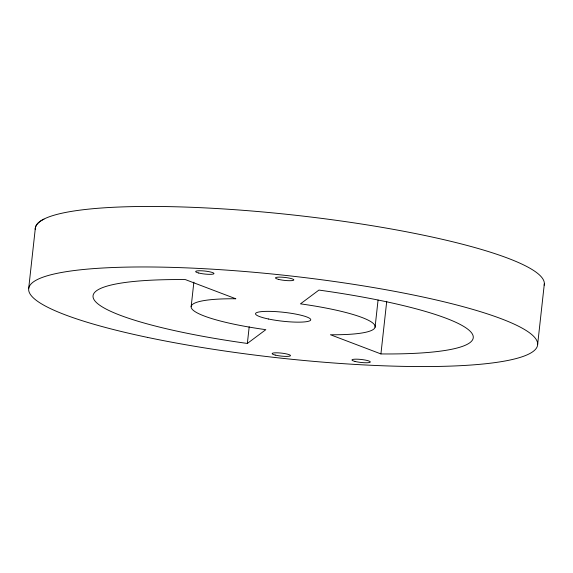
<?xml version="1.0" encoding="UTF-8"?>
<svg xmlns="http://www.w3.org/2000/svg" width="573" height="573" viewBox="0 0 573 573"><rect width="100%" height="100%" fill="white"/><g stroke="black" fill="none" stroke-linecap="round" stroke-linejoin="round"><path stroke-width="0.86" d="M28.671 288.556L35.354 228.04M191.153 306.705L193.867 282.145M247.357 343.442L265.829 329.668L262.033 329.131A92.54 14.955 6.3 0 1 192.392 309.477A92.54 14.955 6.3 0 1 234.185 298.762L235.847 298.784L185.351 279.588A191.253 30.906 6.3 0 0 95.612 301.72A191.253 30.906 6.3 0 0 243.575 342.919L247.357 343.442L249.198 326.782M375.064 327.255L378.065 300.066M380.923 353.928L330.456 334.747L334.374 334.761A92.54 14.955 6.3 0 0 373.41 323.559A92.54 14.955 6.3 0 0 301.62 304.012L300.46 303.855L318.939 290.074A191.253 30.906 6.3 0 1 470.01 331.108A191.253 30.906 6.3 0 1 384.225 353.956L380.923 353.928L386.732 301.305M537.667 344.23L544.35 283.714M43.971 219.137L42.359 219.917A256.031 41.378 6.3 0 0 35.333 229.529A256.031 41.378 6.3 0 1 42.409 219.946L44.651 218.714A256.031 41.378 6.3 0 1 329.174 219.359A256.031 41.378 6.3 0 1 544.164 285.189M147.483 337.397A256.031 41.378 6.3 0 0 537.481 345.705A256.031 41.378 6.3 0 0 164.465 267.19A256.031 41.378 6.3 0 0 147.483 337.397M198.702 273.013A9.254 1.497 6.3 0 0 213.822 273.815A9.254 1.497 6.3 0 0 201.897 270.807A9.254 1.497 6.3 0 0 198.702 273.013M278.557 279.38A9.254 1.497 6.3 0 0 293.67 280.183A9.254 1.497 6.3 0 0 281.751 277.174A9.254 1.497 6.3 0 0 278.557 279.38M355.045 361.441A9.254 1.497 6.3 0 0 370.158 362.236A9.254 1.497 6.3 0 0 358.24 359.228A9.254 1.497 6.3 0 0 355.045 361.441M275.19 355.067A9.254 1.497 6.3 0 0 290.31 355.869A9.254 1.497 6.3 0 0 278.385 352.861A9.254 1.497 6.3 0 0 275.19 355.067M268.565 319.018A27.762 4.484 6.3 0 0 310.731 319.87A27.762 4.484 6.3 0 0 270.141 311.375A27.762 4.484 6.3 0 0 268.565 319.018"/></g></svg>
